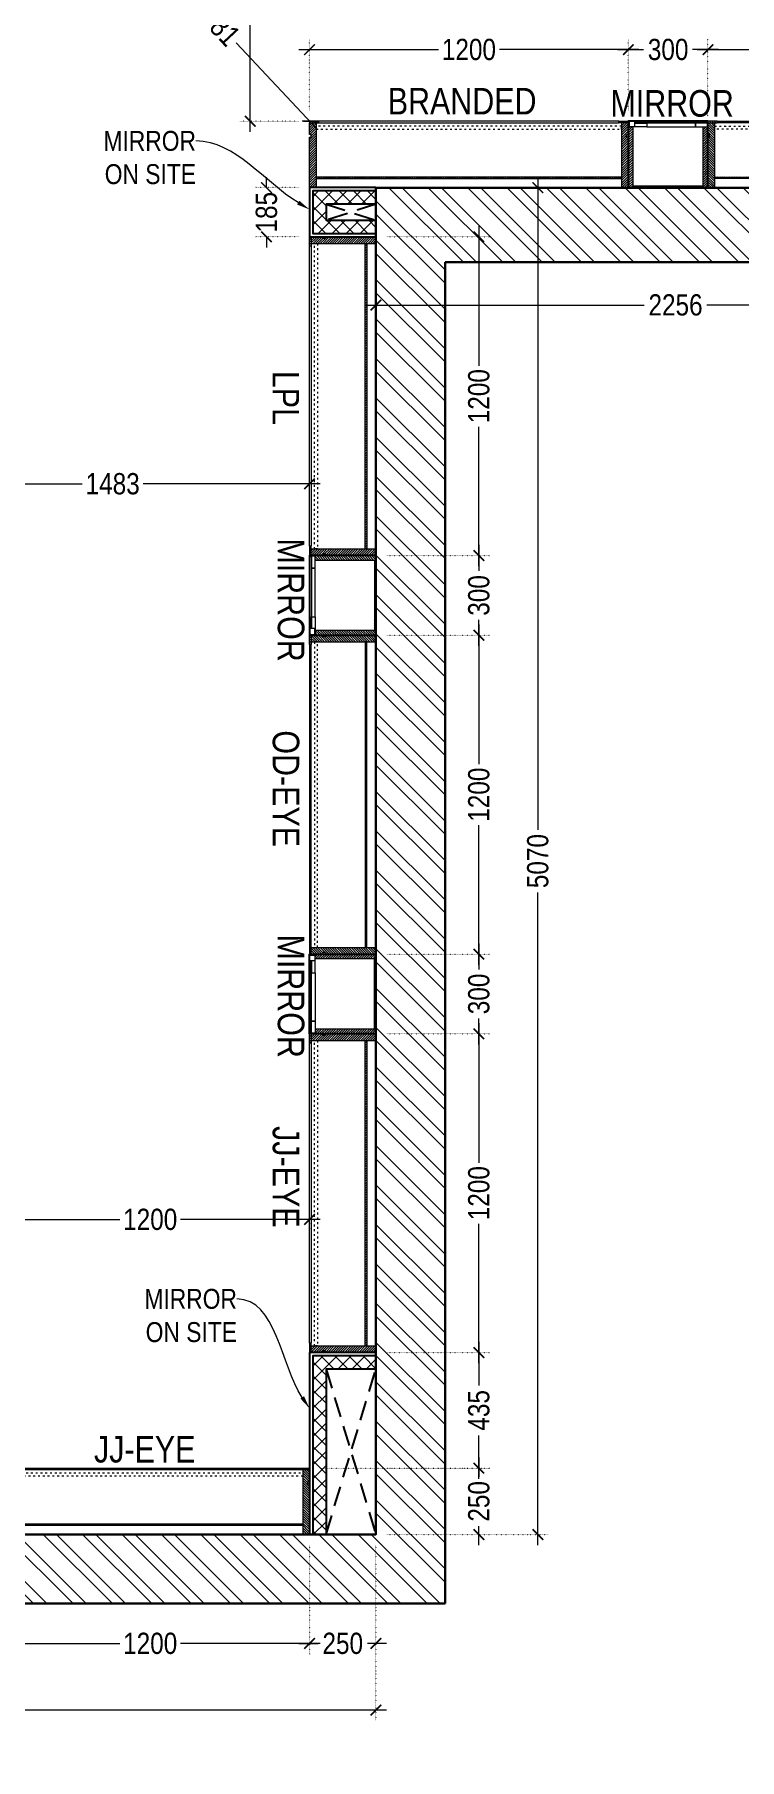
# Model space of a CAD drawing. Header units: millimetres. Extents: x -49972 to -35289, y -2918842 to -2908283.
# Drawn here: x -45377 to -42723, y -2918842 to -2912349 of the extents above; entities that cross this region are included whole.
import ezdxf
from ezdxf import colors
from ezdxf.entities.mleader import LeaderData, LeaderLine
from ezdxf.math import Vec2, Vec3

# ---------------------------------------------------------------- set-up
doc = ezdxf.new("R2010")
doc.units = ezdxf.units.MM
doc.header["$LTSCALE"] = 12
doc.header["$MEASUREMENT"] = 0
doc.header["$PDMODE"] = 3
for name, pattern in [('( Hidden )', [0.375, 0.25, -0.125]), ('a_p6_plan_L18$0$HIDDEN', [0.375, 0.25, -0.125]), ('ACAD_ISO03W100', [30, 12, -18]), ('DOT2', [0.125, 0, -0.125])]:
    doc.linetypes.add(name, pattern=pattern)
doc.layers.get('0').update_dxf_attribs({"lineweight": 25})
for name, color, linetype, lineweight in [('A-WALL', 93, 'Continuous', 30), ('IM-ANNO-HATCH', 8, 'Continuous', 5), ('LENS-PARTITION', 21, 'Continuous', 25), ('LENS-TEXT', 31, 'Continuous', 5), ('LENS_DIMENSION', 193, 'Continuous', 0), ('LENS_TEXT', 31, 'Continuous', 5), ('LK-FF&E WALL', 1, 'Continuous', 9), ('LN-ELEVATION-1', 81, 'Continuous', 13), ('LN-ELEVATION-2', 103, 'Continuous', 20), ('LN-ELEVATION-3', 125, 'a_p6_plan_L18$0$HIDDEN', 18), ('LN-ELEVATION-4', 145, 'Continuous', 13), ('LN-HATCH', 251, 'Continuous', 0), ('PLANO-OPENING', 252, 'Continuous', 5)]:
    doc.layers.add(name, color=color, linetype=linetype, lineweight=lineweight)
doc.styles.add('LK TXT', font='Gill Sans MT Condensed Regular.ttf')
doc.styles.get("Standard").update_dxf_attribs({"font": 'Arial Narrow.ttf'})
doc.dimstyles.new('Working', dxfattribs={"dimscale": 0.8, "dimtxt": 100, "dimasz": 50, "dimexe": 50, "dimexo": 50, "dimgap": 25, "dimtad": 0, "dimdec": 0, "dimzin": 0, "dimdsep": 46, "dimtxsty": 'Standard', "dimblk": 'ARCHTICK', "dimcen": 0, "dimdle": 50, "dimclrd": 250, "dimclre": 8, "dimclrt": 7, "dimadec": 0, "dimazin": 0, "dimtfac": 1, "dimtdec": 0, "dimtofl": 0, "dimtmove": 1, "dimatfit": 3, "dimfxl": 3, "dimtolj": 1, "dimlwd": 5, "dimlwe": 0, "dimarcsym": 0})

# ---------------------------------------------------------------- blocks, each defined once
blk = doc.blocks.new('JJ 1200')
at = {"layer": 'LN-HATCH', "ltscale": 0.5}
h = blk.add_hatch(dxfattribs=at)
h.set_pattern_fill('ANSI31', color=256, scale=2)
h.set_pattern_definition([(45, (4097187.331, 1708800.267), (-4.4901280605, 4.4901280605), [])])
h.paths.add_polyline_path([(792.1, 220), (792.1, 30), (786.1, 30), (786.1, 20), (792.1, 20), (792.1, -24), (767.1, -24), (767.1, 220)])
h.paths.add_polyline_path([(-382.9, 180), (767.1, 180), (767.1, 186), (-382.9, 186)])
h.paths.add_polyline_path([(757.1, -24), (757.1, -30), (792.1, -30), (792.1, -24)])
h.paths.add_polyline_path([(-407.9, 220), (-407.9, 30), (-401.9, 30), (-401.9, 20), (-407.9, 20), (-407.9, -24), (-382.9, -24), (-382.9, 220)])
h.paths.add_polyline_path([(-372.9, -24), (-372.9, -30), (-407.9, -30), (-407.9, -24)])
at = {"layer": 'LN-ELEVATION-1', "ltscale": 0.5}
for points in [[(-407.9, 220), (-407.9, 30), (-401.9, 30), (-401.9, 20), (-407.9, 20), (-407.9, -24), (-382.9, -24), (-382.9, 220)], [(792.1, 220), (792.1, 30), (786.1, 30), (786.1, 20), (792.1, 20), (792.1, -24), (767.1, -24), (767.1, 220)], [(-382.9, 180), (767.1, 180), (767.1, 186), (-382.9, 186)], [(-372.9, -24), (-372.9, -30), (-407.9, -30), (-407.9, -24)], [(757.1, -24), (757.1, -30), (792.1, -30), (792.1, -24)]]:
    blk.add_lwpolyline(points, close=True, dxfattribs=at)
at = {"layer": 'LN-ELEVATION-3', "ltscale": 0.5}
for p, q in [((767.1, 220), (-382.9, 220)), ((757.1, -24), (-372.9, -24)), ((-372.9, -30), (757.1, -30))]:
    blk.add_line(p, q, dxfattribs=at)
at = {"layer": 'LN-ELEVATION-4', "linetype": 'ACAD_ISO03W100', "ltscale": 0.05}
blk.add_lwpolyline([(767.1, 0), (-382.9, 0), (-382.9, -12), (767.1, -12)], close=True, dxfattribs=at)
blk = doc.blocks.new('MIRROR')
at = {"layer": 'LN-HATCH', "ltscale": 0.5}
h = blk.add_hatch(dxfattribs=at)
h.set_pattern_fill('ANSI31', color=256, scale=2)
h.set_pattern_definition([(45, (4060433.7416, 1708720.787), (-4.4901280605, 4.4901280605), [])])
h.paths.add_polyline_path([(212.9, 101.3), (230.9, 101.3), (230.9, -127.7), (212.9, -127.7)])
h.paths.add_polyline_path([(230.9, 95.3), (494.9, 95.3), (494.9, 101.3), (230.9, 101.3)])
h.paths.add_polyline_path([(512.9, 101.3), (494.9, 101.3), (494.9, -127.7), (512.9, -127.7)])
at = {"layer": 'Defpoints'}
blk.add_lwpolyline([(512.9, 101.3), (212.9, 101.3), (212.9, -148.7), (512.9, -148.7)], close=True, dxfattribs=at)
at = {"layer": 'LN-ELEVATION-1'}
for points in [[(212.9, 101.3), (230.9, 101.3), (230.9, -127.7), (212.9, -127.7)], [(230.9, 95.3), (494.9, 95.3), (494.9, 101.3), (230.9, 101.3)], [(512.9, 101.3), (494.9, 101.3), (494.9, -127.7), (512.9, -127.7)], [(259.9, -141.7), (259.9, -127.7), (214.9, -127.7), (214.9, -148.7), (223.9, -148.7), (223.9, -147.2), (216.4, -147.2), (216.4, -141.7)], [(442.9, -141.7), (442.9, -127.7), (487.9, -127.7), (487.9, -148.7), (478.9, -148.7), (478.9, -147.2), (486.4, -147.2), (486.4, -141.7)], [(504.9, -148.7), (504.9, -147.2), (509.4, -147.2), (509.4, -129.2), (487.9, -129.2), (487.9, -127.7), (510.9, -127.7), (510.9, -148.7)]]:
    blk.add_lwpolyline(points, close=True, dxfattribs=at)
at = {"layer": 'LN-ELEVATION-2'}
blk.add_lwpolyline([(259.9, -141.7), (442.9, -141.7), (442.9, -127.7), (259.9, -127.7)], close=True, dxfattribs=at)
at = {"layer": 'LN-ELEVATION-2', "color": 4, "lineweight": 0}
blk.add_lwpolyline([(216.4, -141.7), (486.4, -141.7), (486.4, -147.2), (216.4, -147.2)], close=True, dxfattribs=at)
at = {"layer": 'LN-ELEVATION-4', "ltscale": 0.5}
blk.add_line((478.9, -148.7), (223.9, -148.7), dxfattribs=at)
blk = doc.blocks.new('chennai mugappair existignd')
at = {"layer": 'LN-HATCH'}
h = blk.add_hatch(dxfattribs=at)
h.set_pattern_fill('ANSI32', color=256, scale=11, angle=90)
h.set_pattern_definition([(135, (-53798.23, 2272851.68), (-74.087113, -74.087113), []), (135, (-53798.23, 2272901.08), (-74.087113, -74.087113), [])])
h.paths.add_polyline_path([(-7119.7, -2791485.6), (-7119.7, -2782305.6), (-19582.7, -2782305.6), (-19582.7, -2782565.6), (-7379.7, -2782565.6), (-7379.7, -2788972.6), (-8679.7, -2788972.6), (-8679.7, -2789132.6), (-7379.7, -2789132.6), (-7379.7, -2791225.6), (-7621.2, -2791225.6), (-7621.2, -2791485.6)])
h.paths.add_polyline_path([(-8231.2, -2791485.6), (-8231.2, -2791225.6), (-8519.7, -2791225.6), (-8519.7, -2789912.6), (-8679.7, -2789912.6), (-8679.7, -2791225.6), (-13096.7, -2791225.6), (-13096.7, -2786155.6), (-15352.7, -2786155.6), (-15352.7, -2791225.6), (-19582.7, -2791225.6), (-19582.7, -2791485.6), (-15092.7, -2791485.6), (-15092.7, -2786435.6), (-13356.7, -2786435.6), (-13356.7, -2791485.6)], flags=17)
at = {"layer": 'A-WALL', "color": 1}
for p, q in [((-15352.7, -2786155.6), (-15352.7, -2791225.6)), ((-15352.7, -2786155.6), (-13096.7, -2786155.6)), ((-15092.7, -2786435.6), (-15092.7, -2791485.6)), ((-15092.7, -2786435.6), (-13356.7, -2786435.6)), ((-15352.7, -2791225.6), (-19582.7, -2791225.6)), ((-15092.7, -2791485.6), (-19582.7, -2791485.6))]:
    blk.add_line(p, q, dxfattribs=at)
blk = doc.blocks.new('_ArchTick')
at = {"const_width": 0.15}
blk.add_lwpolyline([(-0.5, -0.5), (0.5, 0.5)], dxfattribs=at)
blk = doc.blocks.new('*D86')
at = {"layer": 'Defpoints', "color": 0, "transparency": 16777216}
for p in [(-45541.7, -2917995.7), (-44341.7, -2917995.7), (-44341.7, -2918405.7)]:
    blk.add_point(p, dxfattribs=at)
at = {"layer": 'LENS_DIMENSION', "color": 8, "linetype": 'DOT2', "lineweight": 0, "transparency": 16777216}
for p, q in [((-45541.7, -2918035.7), (-45541.7, -2918445.7)), ((-44341.7, -2918035.7), (-44341.7, -2918445.7))]:
    blk.add_line(p, q, dxfattribs=at)
at = {"layer": 'LENS_DIMENSION', "color": 8, "lineweight": 5, "transparency": 16777216}
for p, q in [((-45581.7, -2918405.7), (-45056.5, -2918405.7)), ((-44301.7, -2918405.7), (-44827, -2918405.7))]:
    blk.add_line(p, q, dxfattribs=at)
at = {"layer": 'LENS_DIMENSION', "color": 8, "lineweight": 5, "transparency": 16777216, "xscale": 40, "yscale": 40, "zscale": 40, "rotation": 180}
blk.add_blockref('_ArchTick', (-45541.7, -2918405.7), dxfattribs=at)
at = {"layer": 'LENS_DIMENSION', "color": 8, "lineweight": 5, "transparency": 16777216, "xscale": 40, "yscale": 40, "zscale": 40}
blk.add_blockref('_ArchTick', (-44341.7, -2918405.7), dxfattribs=at)
at = {"layer": 'LENS_DIMENSION', "color": 0, "transparency": 16777216, "insert": (-44941.7, -2918405.7), "char_height": 80, "attachment_point": 5}
blk.add_mtext('\\A1;1200', dxfattribs=at)
blk = doc.blocks.new('*D87')
at = {"layer": 'Defpoints', "color": 0, "transparency": 16777216}
for p in [(-44341.7, -2917995.7), (-44091.7, -2917995.7), (-44091.7, -2918405.7)]:
    blk.add_point(p, dxfattribs=at)
at = {"layer": 'LENS_DIMENSION', "color": 8, "linetype": 'DOT2', "lineweight": 0, "transparency": 16777216}
for p, q in [((-44341.7, -2918035.7), (-44341.7, -2918445.7)), ((-44091.7, -2918035.7), (-44091.7, -2918445.7))]:
    blk.add_line(p, q, dxfattribs=at)
at = {"layer": 'LENS_DIMENSION', "color": 8, "lineweight": 5, "transparency": 16777216}
for p, q in [((-44381.7, -2918405.7), (-44309.6, -2918405.7)), ((-44051.7, -2918405.7), (-44123.8, -2918405.7))]:
    blk.add_line(p, q, dxfattribs=at)
at = {"layer": 'LENS_DIMENSION', "color": 8, "lineweight": 5, "transparency": 16777216, "xscale": 40, "yscale": 40, "zscale": 40, "rotation": 180}
blk.add_blockref('_ArchTick', (-44341.7, -2918405.7), dxfattribs=at)
at = {"layer": 'LENS_DIMENSION', "color": 8, "lineweight": 5, "transparency": 16777216, "xscale": 40, "yscale": 40, "zscale": 40}
blk.add_blockref('_ArchTick', (-44091.7, -2918405.7), dxfattribs=at)
at = {"layer": 'LENS_DIMENSION', "color": 0, "transparency": 16777216, "insert": (-44216.7, -2918405.7), "char_height": 80, "attachment_point": 5}
blk.add_mtext('\\A1;250', dxfattribs=at)
blk = doc.blocks.new('*D88')
at = {"layer": 'Defpoints', "color": 0, "transparency": 16777216}
for p in [(-48321.9, -2917995.7), (-44091.7, -2917995.7), (-48321.9, -2918656.3)]:
    blk.add_point(p, dxfattribs=at)
at = {"layer": 'LENS_DIMENSION', "color": 8, "linetype": 'DOT2', "lineweight": 0, "transparency": 16777216}
for p, q in [((-48321.9, -2918035.7), (-48321.9, -2918696.3)), ((-44091.7, -2918035.7), (-44091.7, -2918696.3))]:
    blk.add_line(p, q, dxfattribs=at)
at = {"layer": 'LENS_DIMENSION', "color": 8, "lineweight": 5, "transparency": 16777216}
for p, q in [((-48361.9, -2918656.3), (-46582.3, -2918656.3)), ((-44051.7, -2918656.3), (-45831.4, -2918656.3))]:
    blk.add_line(p, q, dxfattribs=at)
at = {"layer": 'LENS_DIMENSION', "color": 8, "lineweight": 5, "transparency": 16777216, "xscale": 40, "yscale": 40, "zscale": 40, "rotation": 180}
blk.add_blockref('_ArchTick', (-48321.9, -2918656.3), dxfattribs=at)
at = {"layer": 'LENS_DIMENSION', "color": 8, "lineweight": 5, "transparency": 16777216, "xscale": 40, "yscale": 40, "zscale": 40}
blk.add_blockref('_ArchTick', (-44091.7, -2918656.3), dxfattribs=at)
at = {"layer": 'LENS_DIMENSION', "color": 0, "transparency": 16777216, "insert": (-46206.8, -2918656.3), "char_height": 80, "attachment_point": 5}
blk.add_mtext('\\A1;4230 [13\'-10 1/2"]', dxfattribs=at)
blk = doc.blocks.new('*D89')
at = {"layer": 'Defpoints', "color": 0, "transparency": 16777216}
for p in [(-44341.7, -2917745.7), (-44091.7, -2917995.7), (-43704.2, -2917995.7)]:
    blk.add_point(p, dxfattribs=at)
at = {"layer": 'LENS_DIMENSION', "color": 8, "lineweight": 5, "transparency": 16777216}
for p, q in [((-43704.2, -2917705.7), (-43704.2, -2917777.8)), ((-43704.2, -2918035.7), (-43704.2, -2917963.6))]:
    blk.add_line(p, q, dxfattribs=at)
at = {"layer": 'LENS_DIMENSION', "color": 8, "linetype": 'DOT2', "lineweight": 0, "transparency": 16777216}
for p, q in [((-44301.7, -2917745.7), (-43664.2, -2917745.7)), ((-44051.7, -2917995.7), (-43664.2, -2917995.7))]:
    blk.add_line(p, q, dxfattribs=at)
at = {"layer": 'LENS_DIMENSION', "color": 8, "lineweight": 5, "transparency": 16777216, "xscale": 40, "yscale": 40, "zscale": 40}
for p, rotation in [((-43704.2, -2917745.7), 90), ((-43704.2, -2917995.7), 270)]:
    blk.add_blockref('_ArchTick', p, dxfattribs=dict(at, rotation=rotation))
at = {"layer": 'LENS_DIMENSION', "color": 0, "transparency": 16777216, "insert": (-43704.2, -2917870.7), "char_height": 80, "attachment_point": 5, "rotation": 90}
blk.add_mtext('\\A1;250', dxfattribs=at)
blk = doc.blocks.new('*D90')
at = {"layer": 'Defpoints', "color": 0, "transparency": 16777216}
for p in [(-44091.7, -2917310.7), (-43704.2, -2917310.7), (-44091.7, -2917745.7)]:
    blk.add_point(p, dxfattribs=at)
at = {"layer": 'LENS_DIMENSION', "color": 8, "lineweight": 5, "transparency": 16777216}
for p, q in [((-43704.2, -2917270.7), (-43704.2, -2917434.2)), ((-43704.2, -2917785.7), (-43704.2, -2917622.3))]:
    blk.add_line(p, q, dxfattribs=at)
at = {"layer": 'LENS_DIMENSION', "color": 8, "linetype": 'DOT2', "lineweight": 0, "transparency": 16777216}
for p, q in [((-44051.7, -2917310.7), (-43664.2, -2917310.7)), ((-44051.7, -2917745.7), (-43664.2, -2917745.7))]:
    blk.add_line(p, q, dxfattribs=at)
at = {"layer": 'LENS_DIMENSION', "color": 8, "lineweight": 5, "transparency": 16777216, "xscale": 40, "yscale": 40, "zscale": 40}
for p, rotation in [((-43704.2, -2917310.7), 90), ((-43704.2, -2917745.7), 270)]:
    blk.add_blockref('_ArchTick', p, dxfattribs=dict(at, rotation=rotation))
at = {"layer": 'LENS_DIMENSION', "color": 0, "transparency": 16777216, "insert": (-43704.2, -2917528.2), "char_height": 80, "attachment_point": 5, "rotation": 90}
blk.add_mtext('\\A1;435', dxfattribs=at)
blk = doc.blocks.new('*D91')
at = {"layer": 'Defpoints', "color": 0, "transparency": 16777216}
for p in [(-44091.7, -2916110.7), (-43704.2, -2916110.7), (-44091.7, -2917310.7)]:
    blk.add_point(p, dxfattribs=at)
at = {"layer": 'LENS_DIMENSION', "color": 8, "lineweight": 5, "transparency": 16777216}
for p, q in [((-43704.2, -2916070.7), (-43704.2, -2916596)), ((-43704.2, -2917350.7), (-43704.2, -2916825.5))]:
    blk.add_line(p, q, dxfattribs=at)
at = {"layer": 'LENS_DIMENSION', "color": 8, "linetype": 'DOT2', "lineweight": 0, "transparency": 16777216}
for p, q in [((-44051.7, -2916110.7), (-43664.2, -2916110.7)), ((-44051.7, -2917310.7), (-43664.2, -2917310.7))]:
    blk.add_line(p, q, dxfattribs=at)
at = {"layer": 'LENS_DIMENSION', "color": 8, "lineweight": 5, "transparency": 16777216, "xscale": 40, "yscale": 40, "zscale": 40}
for p, rotation in [((-43704.2, -2916110.7), 90), ((-43704.2, -2917310.7), 270)]:
    blk.add_blockref('_ArchTick', p, dxfattribs=dict(at, rotation=rotation))
at = {"layer": 'LENS_DIMENSION', "color": 0, "transparency": 16777216, "insert": (-43704.2, -2916710.7), "char_height": 80, "attachment_point": 5, "rotation": 90}
blk.add_mtext('\\A1;1200', dxfattribs=at)
blk = doc.blocks.new('*D92')
at = {"layer": 'Defpoints', "color": 0, "transparency": 16777216}
for p in [(-44091.7, -2915810.7), (-43704.2, -2915810.7), (-44091.7, -2916110.7)]:
    blk.add_point(p, dxfattribs=at)
at = {"layer": 'LENS_DIMENSION', "color": 8, "lineweight": 5, "transparency": 16777216}
for p, q in [((-43704.2, -2915770.7), (-43704.2, -2915868.4)), ((-43704.2, -2916150.7), (-43704.2, -2916053.1))]:
    blk.add_line(p, q, dxfattribs=at)
at = {"layer": 'LENS_DIMENSION', "color": 8, "linetype": 'DOT2', "lineweight": 0, "transparency": 16777216}
for p, q in [((-44051.7, -2915810.7), (-43664.2, -2915810.7)), ((-44051.7, -2916110.7), (-43664.2, -2916110.7))]:
    blk.add_line(p, q, dxfattribs=at)
at = {"layer": 'LENS_DIMENSION', "color": 8, "lineweight": 5, "transparency": 16777216, "xscale": 40, "yscale": 40, "zscale": 40}
for p, rotation in [((-43704.2, -2915810.7), 90), ((-43704.2, -2916110.7), 270)]:
    blk.add_blockref('_ArchTick', p, dxfattribs=dict(at, rotation=rotation))
at = {"layer": 'LENS_DIMENSION', "color": 0, "transparency": 16777216, "insert": (-43704.2, -2915960.7), "char_height": 80, "attachment_point": 5, "rotation": 90}
blk.add_mtext('\\A1;300', dxfattribs=at)
blk = doc.blocks.new('*D93')
at = {"layer": 'Defpoints', "color": 0, "transparency": 16777216}
for p in [(-44091.7, -2914610.7), (-43704.2, -2914610.7), (-44091.7, -2915810.7)]:
    blk.add_point(p, dxfattribs=at)
at = {"layer": 'LENS_DIMENSION', "color": 8, "lineweight": 5, "transparency": 16777216}
for p, q in [((-43704.2, -2914570.7), (-43704.2, -2915096)), ((-43704.2, -2915850.7), (-43704.2, -2915325.5))]:
    blk.add_line(p, q, dxfattribs=at)
at = {"layer": 'LENS_DIMENSION', "color": 8, "linetype": 'DOT2', "lineweight": 0, "transparency": 16777216}
for p, q in [((-44051.7, -2914610.7), (-43664.2, -2914610.7)), ((-44051.7, -2915810.7), (-43664.2, -2915810.7))]:
    blk.add_line(p, q, dxfattribs=at)
at = {"layer": 'LENS_DIMENSION', "color": 8, "lineweight": 5, "transparency": 16777216, "xscale": 40, "yscale": 40, "zscale": 40}
for p, rotation in [((-43704.2, -2914610.7), 90), ((-43704.2, -2915810.7), 270)]:
    blk.add_blockref('_ArchTick', p, dxfattribs=dict(at, rotation=rotation))
at = {"layer": 'LENS_DIMENSION', "color": 0, "transparency": 16777216, "insert": (-43704.2, -2915210.7), "char_height": 80, "attachment_point": 5, "rotation": 90}
blk.add_mtext('\\A1;1200', dxfattribs=at)
blk = doc.blocks.new('*D94')
at = {"layer": 'Defpoints', "color": 0, "transparency": 16777216}
for p in [(-44091.7, -2914310.7), (-43704.2, -2914310.7), (-44091.7, -2914610.7)]:
    blk.add_point(p, dxfattribs=at)
at = {"layer": 'LENS_DIMENSION', "color": 8, "lineweight": 5, "transparency": 16777216}
for p, q in [((-43704.2, -2914270.7), (-43704.2, -2914368.4)), ((-43704.2, -2914650.7), (-43704.2, -2914553.1))]:
    blk.add_line(p, q, dxfattribs=at)
at = {"layer": 'LENS_DIMENSION', "color": 8, "linetype": 'DOT2', "lineweight": 0, "transparency": 16777216}
for p, q in [((-44051.7, -2914310.7), (-43664.2, -2914310.7)), ((-44051.7, -2914610.7), (-43664.2, -2914610.7))]:
    blk.add_line(p, q, dxfattribs=at)
at = {"layer": 'LENS_DIMENSION', "color": 8, "lineweight": 5, "transparency": 16777216, "xscale": 40, "yscale": 40, "zscale": 40}
for p, rotation in [((-43704.2, -2914310.7), 90), ((-43704.2, -2914610.7), 270)]:
    blk.add_blockref('_ArchTick', p, dxfattribs=dict(at, rotation=rotation))
at = {"layer": 'LENS_DIMENSION', "color": 0, "transparency": 16777216, "insert": (-43704.2, -2914460.7), "char_height": 80, "attachment_point": 5, "rotation": 90}
blk.add_mtext('\\A1;300', dxfattribs=at)
blk = doc.blocks.new('*D95')
at = {"layer": 'Defpoints', "color": 0, "transparency": 16777216}
for p in [(-44091.7, -2913110.7), (-43704.2, -2913110.7), (-44091.7, -2914310.7)]:
    blk.add_point(p, dxfattribs=at)
at = {"layer": 'LENS_DIMENSION', "color": 8, "linetype": 'DOT2', "lineweight": 0, "transparency": 16777216}
for p, q in [((-44051.7, -2913110.7), (-43664.2, -2913110.7)), ((-44051.7, -2914310.7), (-43664.2, -2914310.7))]:
    blk.add_line(p, q, dxfattribs=at)
at = {"layer": 'LENS_DIMENSION', "color": 8, "lineweight": 5, "transparency": 16777216}
for p, q in [((-43704.2, -2913070.7), (-43704.2, -2913596)), ((-43704.2, -2914350.7), (-43704.2, -2913825.5))]:
    blk.add_line(p, q, dxfattribs=at)
at = {"layer": 'LENS_DIMENSION', "color": 8, "lineweight": 5, "transparency": 16777216, "xscale": 40, "yscale": 40, "zscale": 40}
for p, rotation in [((-43704.2, -2913110.7), 90), ((-43704.2, -2914310.7), 270)]:
    blk.add_blockref('_ArchTick', p, dxfattribs=dict(at, rotation=rotation))
at = {"layer": 'LENS_DIMENSION', "color": 0, "transparency": 16777216, "insert": (-43704.2, -2913710.7), "char_height": 80, "attachment_point": 5, "rotation": 90}
blk.add_mtext('\\A1;1200', dxfattribs=at)
blk = doc.blocks.new('*D96')
at = {"layer": 'Defpoints', "color": 0, "transparency": 16777216}
for p in [(-44091.7, -2912925.7), (-44091.7, -2917995.7), (-43482.2, -2917995.7)]:
    blk.add_point(p, dxfattribs=at)
at = {"layer": 'LENS_DIMENSION', "color": 8, "lineweight": 5, "transparency": 16777216}
for p, q in [((-43482.2, -2912885.7), (-43482.2, -2915342.9)), ((-43482.2, -2918035.7), (-43482.2, -2915578.6))]:
    blk.add_line(p, q, dxfattribs=at)
at = {"layer": 'LENS_DIMENSION', "color": 8, "linetype": 'DOT2', "lineweight": 0, "transparency": 16777216}
for p, q in [((-44051.7, -2912925.7), (-43442.2, -2912925.7)), ((-44051.7, -2917995.7), (-43442.2, -2917995.7))]:
    blk.add_line(p, q, dxfattribs=at)
at = {"layer": 'LENS_DIMENSION', "color": 8, "lineweight": 5, "transparency": 16777216, "xscale": 40, "yscale": 40, "zscale": 40}
for p, rotation in [((-43482.2, -2912925.7), 90), ((-43482.2, -2917995.7), 270)]:
    blk.add_blockref('_ArchTick', p, dxfattribs=dict(at, rotation=rotation))
at = {"layer": 'LENS_DIMENSION', "color": 0, "transparency": 16777216, "insert": (-43482.2, -2915460.7), "char_height": 80, "attachment_point": 5, "rotation": 90}
blk.add_mtext('\\A1;5070', dxfattribs=at)
blk = doc.blocks.new('*D97')
at = {"layer": 'Defpoints', "color": 0, "transparency": 16777216}
for p in [(-44341.7, -2912925.7), (-44503.8, -2913110.7), (-44341.7, -2913110.7)]:
    blk.add_point(p, dxfattribs=at)
at = {"layer": 'LENS_DIMENSION', "color": 8, "lineweight": 5, "transparency": 16777216}
for p, q in [((-44503.8, -2912925.7), (-44503.8, -2912885.7)), ((-44503.8, -2913110.7), (-44503.8, -2913150.7))]:
    blk.add_line(p, q, dxfattribs=at)
at = {"layer": 'LENS_DIMENSION', "color": 8, "linetype": 'DOT2', "lineweight": 0, "transparency": 16777216}
for p, q in [((-44381.7, -2912925.7), (-44543.8, -2912925.7)), ((-44381.7, -2913110.7), (-44543.8, -2913110.7))]:
    blk.add_line(p, q, dxfattribs=at)
at = {"layer": 'LENS_DIMENSION', "color": 8, "lineweight": 5, "transparency": 16777216, "xscale": 40, "yscale": 40, "zscale": 40}
for p, rotation in [((-44503.8, -2912925.7), 270), ((-44503.8, -2913110.7), 90)]:
    blk.add_blockref('_ArchTick', p, dxfattribs=dict(at, rotation=rotation))
at = {"layer": 'LENS_DIMENSION', "color": 0, "transparency": 16777216, "insert": (-44503.8, -2913018.2), "char_height": 80, "attachment_point": 5, "rotation": 90}
blk.add_mtext('\\A1;185', dxfattribs=at)
blk = doc.blocks.new('*D98')
at = {"layer": 'Defpoints', "color": 0, "transparency": 16777216}
for p in [(-43141.7, -2912406.1), (-44341.7, -2912675.7), (-43141.7, -2912675.7)]:
    blk.add_point(p, dxfattribs=at)
at = {"layer": 'LENS_DIMENSION', "color": 8, "linetype": 'DOT2', "lineweight": 0, "transparency": 16777216}
for p, q in [((-44341.7, -2912635.7), (-44341.7, -2912366.1)), ((-43141.7, -2912635.7), (-43141.7, -2912366.1))]:
    blk.add_line(p, q, dxfattribs=at)
at = {"layer": 'LENS_DIMENSION', "color": 8, "lineweight": 5, "transparency": 16777216}
for p, q in [((-44381.7, -2912406.1), (-43856.5, -2912406.1)), ((-43101.7, -2912406.1), (-43627, -2912406.1))]:
    blk.add_line(p, q, dxfattribs=at)
at = {"layer": 'LENS_DIMENSION', "color": 8, "lineweight": 5, "transparency": 16777216, "xscale": 40, "yscale": 40, "zscale": 40, "rotation": 180}
blk.add_blockref('_ArchTick', (-44341.7, -2912406.1), dxfattribs=at)
at = {"layer": 'LENS_DIMENSION', "color": 8, "lineweight": 5, "transparency": 16777216, "xscale": 40, "yscale": 40, "zscale": 40}
blk.add_blockref('_ArchTick', (-43141.7, -2912406.1), dxfattribs=at)
at = {"layer": 'LENS_DIMENSION', "color": 0, "transparency": 16777216, "insert": (-43741.7, -2912406.1), "char_height": 80, "attachment_point": 5}
blk.add_mtext('\\A1;1200', dxfattribs=at)
blk = doc.blocks.new('*D99')
at = {"layer": 'Defpoints', "color": 0, "transparency": 16777216}
for p in [(-42841.7, -2912406.1), (-43141.7, -2912675.7), (-42841.7, -2912696.7)]:
    blk.add_point(p, dxfattribs=at)
at = {"layer": 'LENS_DIMENSION', "color": 8, "linetype": 'DOT2', "lineweight": 0, "transparency": 16777216}
for p, q in [((-43141.7, -2912635.7), (-43141.7, -2912366.1)), ((-42841.7, -2912656.7), (-42841.7, -2912366.1))]:
    blk.add_line(p, q, dxfattribs=at)
at = {"layer": 'LENS_DIMENSION', "color": 8, "lineweight": 5, "transparency": 16777216}
for p, q in [((-43181.7, -2912406.1), (-43084.1, -2912406.1)), ((-42801.7, -2912406.1), (-42899.4, -2912406.1))]:
    blk.add_line(p, q, dxfattribs=at)
at = {"layer": 'LENS_DIMENSION', "color": 8, "lineweight": 5, "transparency": 16777216, "xscale": 40, "yscale": 40, "zscale": 40, "rotation": 180}
blk.add_blockref('_ArchTick', (-43141.7, -2912406.1), dxfattribs=at)
at = {"layer": 'LENS_DIMENSION', "color": 8, "lineweight": 5, "transparency": 16777216, "xscale": 40, "yscale": 40, "zscale": 40}
blk.add_blockref('_ArchTick', (-42841.7, -2912406.1), dxfattribs=at)
at = {"layer": 'LENS_DIMENSION', "color": 0, "transparency": 16777216, "insert": (-42991.7, -2912406.1), "char_height": 80, "attachment_point": 5}
blk.add_mtext('\\A1;300', dxfattribs=at)
blk = doc.blocks.new('*D100')
at = {"layer": 'Defpoints', "color": 0, "transparency": 16777216}
for p in [(-41641.7, -2912406.1), (-42841.7, -2912696.7), (-41641.7, -2912675.7)]:
    blk.add_point(p, dxfattribs=at)
at = {"layer": 'LENS_DIMENSION', "color": 8, "linetype": 'DOT2', "lineweight": 0, "transparency": 16777216}
for p, q in [((-42841.7, -2912656.7), (-42841.7, -2912366.1)), ((-41641.7, -2912635.7), (-41641.7, -2912366.1))]:
    blk.add_line(p, q, dxfattribs=at)
at = {"layer": 'LENS_DIMENSION', "color": 8, "lineweight": 5, "transparency": 16777216}
for p, q in [((-42881.7, -2912406.1), (-42356.5, -2912406.1)), ((-41601.7, -2912406.1), (-42127, -2912406.1))]:
    blk.add_line(p, q, dxfattribs=at)
at = {"layer": 'LENS_DIMENSION', "color": 8, "lineweight": 5, "transparency": 16777216, "xscale": 40, "yscale": 40, "zscale": 40, "rotation": 180}
blk.add_blockref('_ArchTick', (-42841.7, -2912406.1), dxfattribs=at)
at = {"layer": 'LENS_DIMENSION', "color": 8, "lineweight": 5, "transparency": 16777216, "xscale": 40, "yscale": 40, "zscale": 40}
blk.add_blockref('_ArchTick', (-41641.7, -2912406.1), dxfattribs=at)
at = {"layer": 'LENS_DIMENSION', "color": 0, "transparency": 16777216, "insert": (-42241.7, -2912406.1), "char_height": 80, "attachment_point": 5}
blk.add_mtext('\\A1;1200', dxfattribs=at)
blk = doc.blocks.new('*D101')
at = {"layer": 'Defpoints', "color": 0, "transparency": 16777216}
for p in [(-44091.7, -2912925.7), (-41835.7, -2912925.7), (-41835.7, -2913367.5)]:
    blk.add_point(p, dxfattribs=at)
at = {"layer": 'LENS_DIMENSION', "color": 8, "linetype": 'DOT2', "lineweight": 0, "transparency": 16777216}
for p, q in [((-44091.7, -2912965.7), (-44091.7, -2913407.5)), ((-41835.7, -2912965.7), (-41835.7, -2913407.5))]:
    blk.add_line(p, q, dxfattribs=at)
at = {"layer": 'LENS_DIMENSION', "color": 8, "lineweight": 5, "transparency": 16777216}
for p, q in [((-44131.7, -2913367.5), (-43082.2, -2913367.5)), ((-41795.7, -2913367.5), (-42845.3, -2913367.5))]:
    blk.add_line(p, q, dxfattribs=at)
at = {"layer": 'LENS_DIMENSION', "color": 8, "lineweight": 5, "transparency": 16777216, "xscale": 40, "yscale": 40, "zscale": 40, "rotation": 180}
blk.add_blockref('_ArchTick', (-44091.7, -2913367.5), dxfattribs=at)
at = {"layer": 'LENS_DIMENSION', "color": 8, "lineweight": 5, "transparency": 16777216, "xscale": 40, "yscale": 40, "zscale": 40}
blk.add_blockref('_ArchTick', (-41835.7, -2913367.5), dxfattribs=at)
at = {"layer": 'LENS_DIMENSION', "color": 0, "transparency": 16777216, "insert": (-42963.7, -2913367.5), "char_height": 80, "attachment_point": 5}
blk.add_mtext('\\A1;2256', dxfattribs=at)
blk = doc.blocks.new('*D168')
at = {"layer": 'Defpoints', "color": 0, "transparency": 16777216}
for p in [(-44693, -2911598.2), (-44565, -2912675.7), (-44341.7, -2912675.7)]:
    blk.add_point(p, dxfattribs=at)
at = {"layer": 'LENS_DIMENSION', "color": 8, "linetype": 'DOT2', "lineweight": 0, "transparency": 16777216}
for p, q in [((-44653, -2911598.2), (-44525, -2911598.2)), ((-44381.7, -2912675.7), (-44605, -2912675.7))]:
    blk.add_line(p, q, dxfattribs=at)
at = {"layer": 'LENS_DIMENSION', "color": 8, "lineweight": 5, "transparency": 16777216}
for p, q in [((-44565, -2911558.2), (-44565, -2912022.1)), ((-44565, -2912715.7), (-44565, -2912251.9))]:
    blk.add_line(p, q, dxfattribs=at)
at = {"layer": 'LENS_DIMENSION', "color": 8, "lineweight": 5, "transparency": 16777216, "xscale": 40, "yscale": 40, "zscale": 40}
for p, rotation in [((-44565, -2911598.2), 90), ((-44565, -2912675.7), 270)]:
    blk.add_blockref('_ArchTick', p, dxfattribs=dict(at, rotation=rotation))
at = {"layer": 'LENS_DIMENSION', "color": 0, "transparency": 16777216, "insert": (-44565, -2912137), "char_height": 80, "attachment_point": 5, "rotation": 90}
blk.add_mtext('\\A1;1077', dxfattribs=at)
blk = doc.blocks.new('*D170')
at = {"layer": 'Defpoints', "color": 0, "transparency": 16777216}
for p in [(-45013, -2911960.7), (-44341.7, -2912675.7), (-44341.7, -2912675.7)]:
    blk.add_point(p, dxfattribs=at)
at = {"layer": 'LENS_DIMENSION', "color": 8, "lineweight": 5, "transparency": 16777216}
for p, q in [((-45040.4, -2911931.6), (-44736.3, -2912255.4)), ((-44314.4, -2912704.9), (-44618.4, -2912381))]:
    blk.add_line(p, q, dxfattribs=at)
at = {"layer": 'LENS_DIMENSION', "color": 8, "lineweight": 5, "transparency": 16777216, "xscale": 40, "yscale": 40, "zscale": 40}
for p, rotation in [((-45013, -2911960.7), 133.1920615775893), ((-44341.7, -2912675.7), 313.1920615775893)]:
    blk.add_blockref('_ArchTick', p, dxfattribs=dict(at, rotation=rotation))
at = {"layer": 'LENS_DIMENSION', "color": 0, "transparency": 16777216, "insert": (-44677.4, -2912318.2), "char_height": 80, "attachment_point": 5, "rotation": 313.19206}
blk.add_mtext('\\A1;981', dxfattribs=at)
blk = doc.blocks.new('*D173')
at = {"layer": 'Defpoints', "color": 0, "transparency": 16777216}
for p in [(-44341.7, -2914040.7), (-44341.7, -2914111.2), (-45824.3, -2914215.7)]:
    blk.add_point(p, dxfattribs=at)
at = {"layer": 'LENS_DIMENSION', "color": 8, "linetype": 'DOT2', "lineweight": 0, "transparency": 16777216}
for p, q in [((-45824.3, -2914175.7), (-45824.3, -2914000.7)), ((-44341.7, -2914071.2), (-44341.7, -2914000.7))]:
    blk.add_line(p, q, dxfattribs=at)
at = {"layer": 'LENS_DIMENSION', "color": 8, "lineweight": 5, "transparency": 16777216}
for p, q in [((-45864.3, -2914040.7), (-45197.9, -2914040.7)), ((-44301.7, -2914040.7), (-44968.1, -2914040.7))]:
    blk.add_line(p, q, dxfattribs=at)
at = {"layer": 'LENS_DIMENSION', "color": 8, "lineweight": 5, "transparency": 16777216, "xscale": 40, "yscale": 40, "zscale": 40, "rotation": 180}
blk.add_blockref('_ArchTick', (-45824.3, -2914040.7), dxfattribs=at)
at = {"layer": 'LENS_DIMENSION', "color": 8, "lineweight": 5, "transparency": 16777216, "xscale": 40, "yscale": 40, "zscale": 40}
blk.add_blockref('_ArchTick', (-44341.7, -2914040.7), dxfattribs=at)
at = {"layer": 'LENS_DIMENSION', "color": 0, "transparency": 16777216, "insert": (-45083, -2914040.7), "char_height": 80, "attachment_point": 5}
blk.add_mtext('\\A1;1483', dxfattribs=at)
blk = doc.blocks.new('*D176')
at = {"layer": 'Defpoints', "color": 0, "transparency": 16777216}
for p in [(-45541.7, -2916675.7), (-44341.7, -2916742.2), (-44341.7, -2916809.7)]:
    blk.add_point(p, dxfattribs=at)
at = {"layer": 'LENS_DIMENSION', "color": 8, "linetype": 'DOT2', "lineweight": 0, "transparency": 16777216}
for p, q in [((-45541.7, -2916715.7), (-45541.7, -2916849.7)), ((-44341.7, -2916782.2), (-44341.7, -2916849.7))]:
    blk.add_line(p, q, dxfattribs=at)
at = {"layer": 'LENS_DIMENSION', "color": 8, "lineweight": 5, "transparency": 16777216}
for p, q in [((-45581.7, -2916809.7), (-45056.5, -2916809.7)), ((-44301.7, -2916809.7), (-44827, -2916809.7))]:
    blk.add_line(p, q, dxfattribs=at)
at = {"layer": 'LENS_DIMENSION', "color": 8, "lineweight": 5, "transparency": 16777216, "xscale": 40, "yscale": 40, "zscale": 40, "rotation": 180}
blk.add_blockref('_ArchTick', (-45541.7, -2916809.7), dxfattribs=at)
at = {"layer": 'LENS_DIMENSION', "color": 8, "lineweight": 5, "transparency": 16777216, "xscale": 40, "yscale": 40, "zscale": 40}
blk.add_blockref('_ArchTick', (-44341.7, -2916809.7), dxfattribs=at)
at = {"layer": 'LENS_DIMENSION', "color": 0, "transparency": 16777216, "insert": (-44941.7, -2916809.7), "char_height": 80, "attachment_point": 5}
blk.add_mtext('\\A1;1200', dxfattribs=at)
blk = doc.blocks.new('A$C6b330860')
at = {"layer": 'IM-ANNO-HATCH', "ltscale": 0.001}
h = blk.add_hatch(dxfattribs=at)
h.set_pattern_fill('ANSI37', color=256, scale=300, angle=-90)
h.set_pattern_definition([(315, (19582.948, 2791225.586), (26.5165043, 26.5165043), []), (45, (19582.948, 2791225.586), (-26.5165043, 26.5165043), [])])
h.paths.add_polyline_path([(68.2, 238), (0.2, 238), (0.2, 188), (18.2, 188), (18.2, 0), (68.2, 0)])
h.paths.add_polyline_path([(4042.2, 623), (4230.2, 623), (4230.2, 673), (3992.2, 673), (3992.2, 0), (4042.2, 0)])
h.paths.add_polyline_path([(4230.2, 5058), (3992.2, 5058), (3992.2, 4897), (4230.2, 4897), (4230.2, 4947), (4042.2, 4947), (4042.2, 5008), (4230.2, 5008)])
h.paths.add_polyline_path([(6668.2, 5058), (6486.2, 5058), (6486.2, 5008), (6618.2, 5008), (6618.2, 4288), (6824.2, 4288), (6824.2, 4100), (6874.2, 4100), (6874.2, 4338), (6668.2, 4338)])
at = {"layer": 'LENS-PARTITION'}
for points in [[(3980.2, 5070), (3980.2, 4885), (4230.2, 4885), (4230.2, 5070)], [(3980.2, 685), (3980.2, 0), (4230.2, 0), (4230.2, 685)]]:
    blk.add_lwpolyline(points, close=True, dxfattribs=at)
for points in [[(4230.2, 5058), (3992.2, 5058), (3992.2, 4897), (4230.2, 4897)], [(4230.2, 5008), (4042.2, 5008), (4042.2, 4947), (4230.2, 4947)], [(4230.2, 673), (3992.2, 673), (3992.2, 0)], [(4230.2, 623), (4042.2, 623), (4042.2, 0)]]:
    blk.add_lwpolyline(points, dxfattribs=at)
at = {"layer": 'LENS-PARTITION', "linetype": '( Hidden )', "ltscale": 25}
for points in [[(4042.2, 5008), (4230.2, 4947)], [(4230.2, 5008), (4042.2, 4947)], [(4042.2, 623), (4230.2, 0)], [(4042.2, 0), (4230.2, 623)]]:
    blk.add_lwpolyline(points, dxfattribs=at)

msp = doc.modelspace()

# ---------------------------------------------------------------- block references
at = {"layer": 'LENS-TEXT'}
msp.add_blockref('chennai mugappair existignd', (-28739, -126770.2), dxfattribs=at)
at = {"layer": 'LK-FF&E WALL'}
for name, p, rotation in [('JJ 1200', (-43549.7, -2912705.7), 180), ('MIRROR', (-42628.8, -2912824.4), 180), ('MIRROR', (-44193.1, -2914097.8), 270), ('JJ 1200', (-44311.7, -2915018.7), 270)]:
    msp.add_blockref(name, p, dxfattribs=dict(at, rotation=rotation))
at = {"layer": 'LK-FF&E WALL', "xscale": -1}
for name, p, rotation in [('JJ 1200', (-42433.8, -2912705.7), 180), ('JJ 1200', (-44311.7, -2913902.8), 270), ('MIRROR', (-44193.1, -2916323.7), 270), ('JJ 1200', (-44311.7, -2916902.8), 270), ('JJ 1200', (-45133.8, -2917775.7), 180)]:
    msp.add_blockref(name, p, dxfattribs=dict(at, rotation=rotation))
at = {"layer": 'PLANO-OPENING'}
msp.add_blockref('A$C6b330860', (-48321.9, -2917995.7), dxfattribs=at)

# ---------------------------------------------------------------- texts
at = {"layer": 'LENS-TEXT', "linetype": 'Continuous', "ltscale": 3, "char_height": 100, "width": 254.125, "attachment_point": 5, "style": 'LK TXT'}
for s, insert in [('BRANDED ', (-43767.2, -2912600.2)), ('JJ-EYE', (-44962.3, -2917675.2))]:
    msp.add_mtext(s, dxfattribs=dict(at, insert=insert))
at = {"layer": 'LENS-TEXT', "linetype": 'Continuous', "ltscale": 3, "char_height": 100, "width": 254.125, "attachment_point": 5, "rotation": 270, "style": 'LK TXT'}
for s, insert in [('LPL', (-44431.1, -2913717.3)), ('OD-EYE', (-44431.1, -2915188.1)), ('JJ-EYE', (-44431.1, -2916649.1))]:
    msp.add_mtext(s, dxfattribs=dict(at, insert=insert))
at = {"layer": 'LENS_TEXT', "linetype": 'Continuous', "ltscale": 3, "insert": (-42976.5, -2912609.1), "char_height": 100, "width": 324.474, "attachment_point": 5, "style": 'LK TXT'}
msp.add_mtext('MIRROR', dxfattribs=at)
at = {"layer": 'LENS_TEXT', "linetype": 'Continuous', "ltscale": 3, "char_height": 100, "width": 324.474, "attachment_point": 5, "rotation": 270, "style": 'LK TXT'}
for insert in [(-44412, -2914478.1), (-44412, -2915969.2)]:
    msp.add_mtext('MIRROR', dxfattribs=dict(at, insert=insert))

# ---------------------------------------------------------------- dimensions: what is measured, and where the dimension line sits
at = {"layer": 'LENS_DIMENSION'}
for base, p1, p2, picture, middle in [((-44565, -2912675.7432991), (-44692.9768534, -2911598.2432992), (-44341.7335607, -2912675.7432991), '*D168', (-44565, -2912136.9932992)), ((-44503.8, -2913110.7), (-44341.7, -2912925.7), (-44341.7, -2913110.7), '*D97', (-44503.8, -2913018.2)), ((-43482.2, -2917995.7), (-44091.7, -2912925.7), (-44091.7, -2917995.7), '*D96', (-43482.2, -2915460.7)), ((-43704.2, -2913110.7), (-44091.7, -2914310.7), (-44091.7, -2913110.7), '*D95', (-43704.2, -2913710.7)), ((-43704.2, -2914310.7), (-44091.7, -2914610.7), (-44091.7, -2914310.7), '*D94', (-43704.2, -2914460.7)), ((-43704.2, -2914610.7), (-44091.7, -2915810.7), (-44091.7, -2914610.7), '*D93', (-43704.2, -2915210.7)), ((-43704.2, -2915810.7), (-44091.7, -2916110.7), (-44091.7, -2915810.7), '*D92', (-43704.2, -2915960.7)), ((-43704.2, -2916110.7), (-44091.7, -2917310.7), (-44091.7, -2916110.7), '*D91', (-43704.2, -2916710.7)), ((-43704.2, -2917310.7), (-44091.7, -2917745.7), (-44091.7, -2917310.7), '*D90', (-43704.2, -2917528.2)), ((-43704.2, -2917995.7), (-44341.7, -2917745.7), (-44091.7, -2917995.7), '*D89', (-43704.2, -2917870.7))]:
    dim = msp.add_linear_dim(base=base, p1=p1, p2=p2, angle=90, dimstyle='Working', override={"dimclrd": 8, "dimclrt": 0, "dimfxl": 25}, dxfattribs=at)
    dim.commit()
    dim.dimension.update_dxf_attribs({"geometry": picture, "text_midpoint": middle})
dim = msp.add_aligned_dim(p1=(-45013, -2911960.7), p2=(-44341.7, -2912675.7), distance=0, dimstyle='Working', override={"dimclrd": 8, "dimclrt": 0, "dimfxl": 25}, dxfattribs=at)
dim.commit()
dim.dimension.update_dxf_attribs({"geometry": '*D170', "text_midpoint": (-44677.4, -2912318.2)})
for base, p1, p2, picture, middle in [((-43141.7, -2912406.1), (-44341.7, -2912675.7), (-43141.7, -2912675.7), '*D98', (-43741.7, -2912406.1)), ((-42841.7, -2912406.1), (-43141.7, -2912675.7), (-42841.7, -2912696.7), '*D99', (-42991.7, -2912406.1)), ((-41641.7, -2912406.1), (-42841.7, -2912696.7), (-41641.7, -2912675.7), '*D100', (-42241.7, -2912406.1)), ((-41835.7, -2913367.5), (-44091.7, -2912925.7), (-41835.7, -2912925.7), '*D101', (-42963.7, -2913367.5)), ((-44341.7, -2914040.7), (-45824.3, -2914215.7), (-44341.7, -2914111.2), '*D173', (-45083, -2914040.7)), ((-44341.7, -2916809.7), (-45541.7, -2916675.7), (-44341.7, -2916742.2), '*D176', (-44941.7, -2916809.7)), ((-48321.9, -2918656.3), (-44091.7, -2917995.7), (-48321.9, -2917995.7), '*D88', (-46206.8, -2918656.3)), ((-44341.7, -2918405.7), (-45541.7, -2917995.7), (-44341.7, -2917995.7), '*D86', (-44941.7, -2918405.7)), ((-44091.7, -2918405.7), (-44341.7, -2917995.7), (-44091.7, -2917995.7), '*D87', (-44216.7, -2918405.7))]:
    dim = msp.add_linear_dim(base=base, p1=p1, p2=p2, dimstyle='Working', override={"dimclrd": 8, "dimclrt": 0, "dimfxl": 25}, dxfattribs=at)
    dim.commit()
    dim.dimension.update_dxf_attribs({"geometry": picture, "text_midpoint": middle})

# ---------------------------------------------------------------- leaders
at = {"layer": 'LENS-TEXT', "color": 0, "linetype": 'Continuous', "ltscale": 3}
ml = msp.add_multileader_mtext('Standard', dxfattribs=at)
ml.set_content('\\pxqr,t3;{\\C256;MIRROR \\PON SITE}', color=1)
ml.set_leader_properties(color=256, linetype='ByLayer', lineweight=-1)
ml.build(insert=Vec2(0, 0))
ml.multileader.update_dxf_attribs({"leader_type": 2, "dogleg_length": 0.36, "arrow_head_size": 50})
ctx = ml.context
ctx.base_point, ctx.char_height, ctx.arrow_head_size, ctx.landing_gap_size, ctx.plane_origin, ctx.plane_x_axis, ctx.plane_y_axis = Vec3(-45110.3, -2912750.5), 75, 50, 0.09, Vec3(-49211.5, -2914156.2), Vec3(0.999999, 0.001097), Vec3(-0.001097, 0.999999)
ctx.text_align_type = 2
notes = []
notes.append((ctx, [(1, (1, 1, 0), (-44768.9, -2912750.1), (-0.999999, -0.001097), 0.36, [(1, [(-44341.7, -2913007.9)], 0, [])])]))
ctx.mtext.insert, ctx.mtext.text_direction, ctx.mtext.rotation, ctx.mtext.width, ctx.mtext.alignment, ctx.mtext.flow_direction = Vec3(-44769.4, -2912712), Vec3(0.999999, 0.001097), 0.001097, 569.171, 3, 5
ml = msp.add_multileader_mtext('Standard', dxfattribs=at)
ml.set_content('\\pxqr,t3;{\\C256;MIRROR \\PON SITE}', color=1)
ml.set_leader_properties(color=256, linetype='ByLayer', lineweight=-1)
ml.build(insert=Vec2(0, 0))
ml.multileader.update_dxf_attribs({"leader_type": 2, "dogleg_length": 0.36, "arrow_head_size": 50})
ctx = ml.context
ctx.base_point, ctx.char_height, ctx.arrow_head_size, ctx.landing_gap_size, ctx.plane_origin, ctx.plane_x_axis, ctx.plane_y_axis = Vec3(-44956, -2917109.3), 75, 50, 0.09, Vec3(-49211.5, -2918669.3), Vec3(0.999999, 0.001097), Vec3(-0.001097, 0.999999)
ctx.text_align_type = 2
notes.append((ctx, [(1, (1, 1, 0), (-44614.7, -2917109), (-0.999999, -0.001097), 0.36, [(1, [(-44341.7, -2917521)], 0, [])])]))
ctx.mtext.insert, ctx.mtext.text_direction, ctx.mtext.rotation, ctx.mtext.width, ctx.mtext.alignment, ctx.mtext.flow_direction = Vec3(-44615.2, -2917070.8), Vec3(0.999999, 0.001097), 0.001097, 569.171, 3, 5
for ctx, leaders in notes:
    for number, flags, end, landing, length, lines in leaders:
        leader = LeaderData()
        leader.index, (leader.has_last_leader_line, leader.has_dogleg_vector, leader.attachment_direction) = number, flags
        leader.last_leader_point, leader.dogleg_vector, leader.dogleg_length = Vec3(end), Vec3(landing), length
        for number, points, colour, breaks in lines:
            line = LeaderLine()
            line.index, line.vertices, line.color, line.breaks = number, Vec3.list(points), colors.encode_raw_color(colour), breaks
            leader.lines.append(line)
        ctx.leaders.append(leader)

doc.saveas('drawing.dxf')
